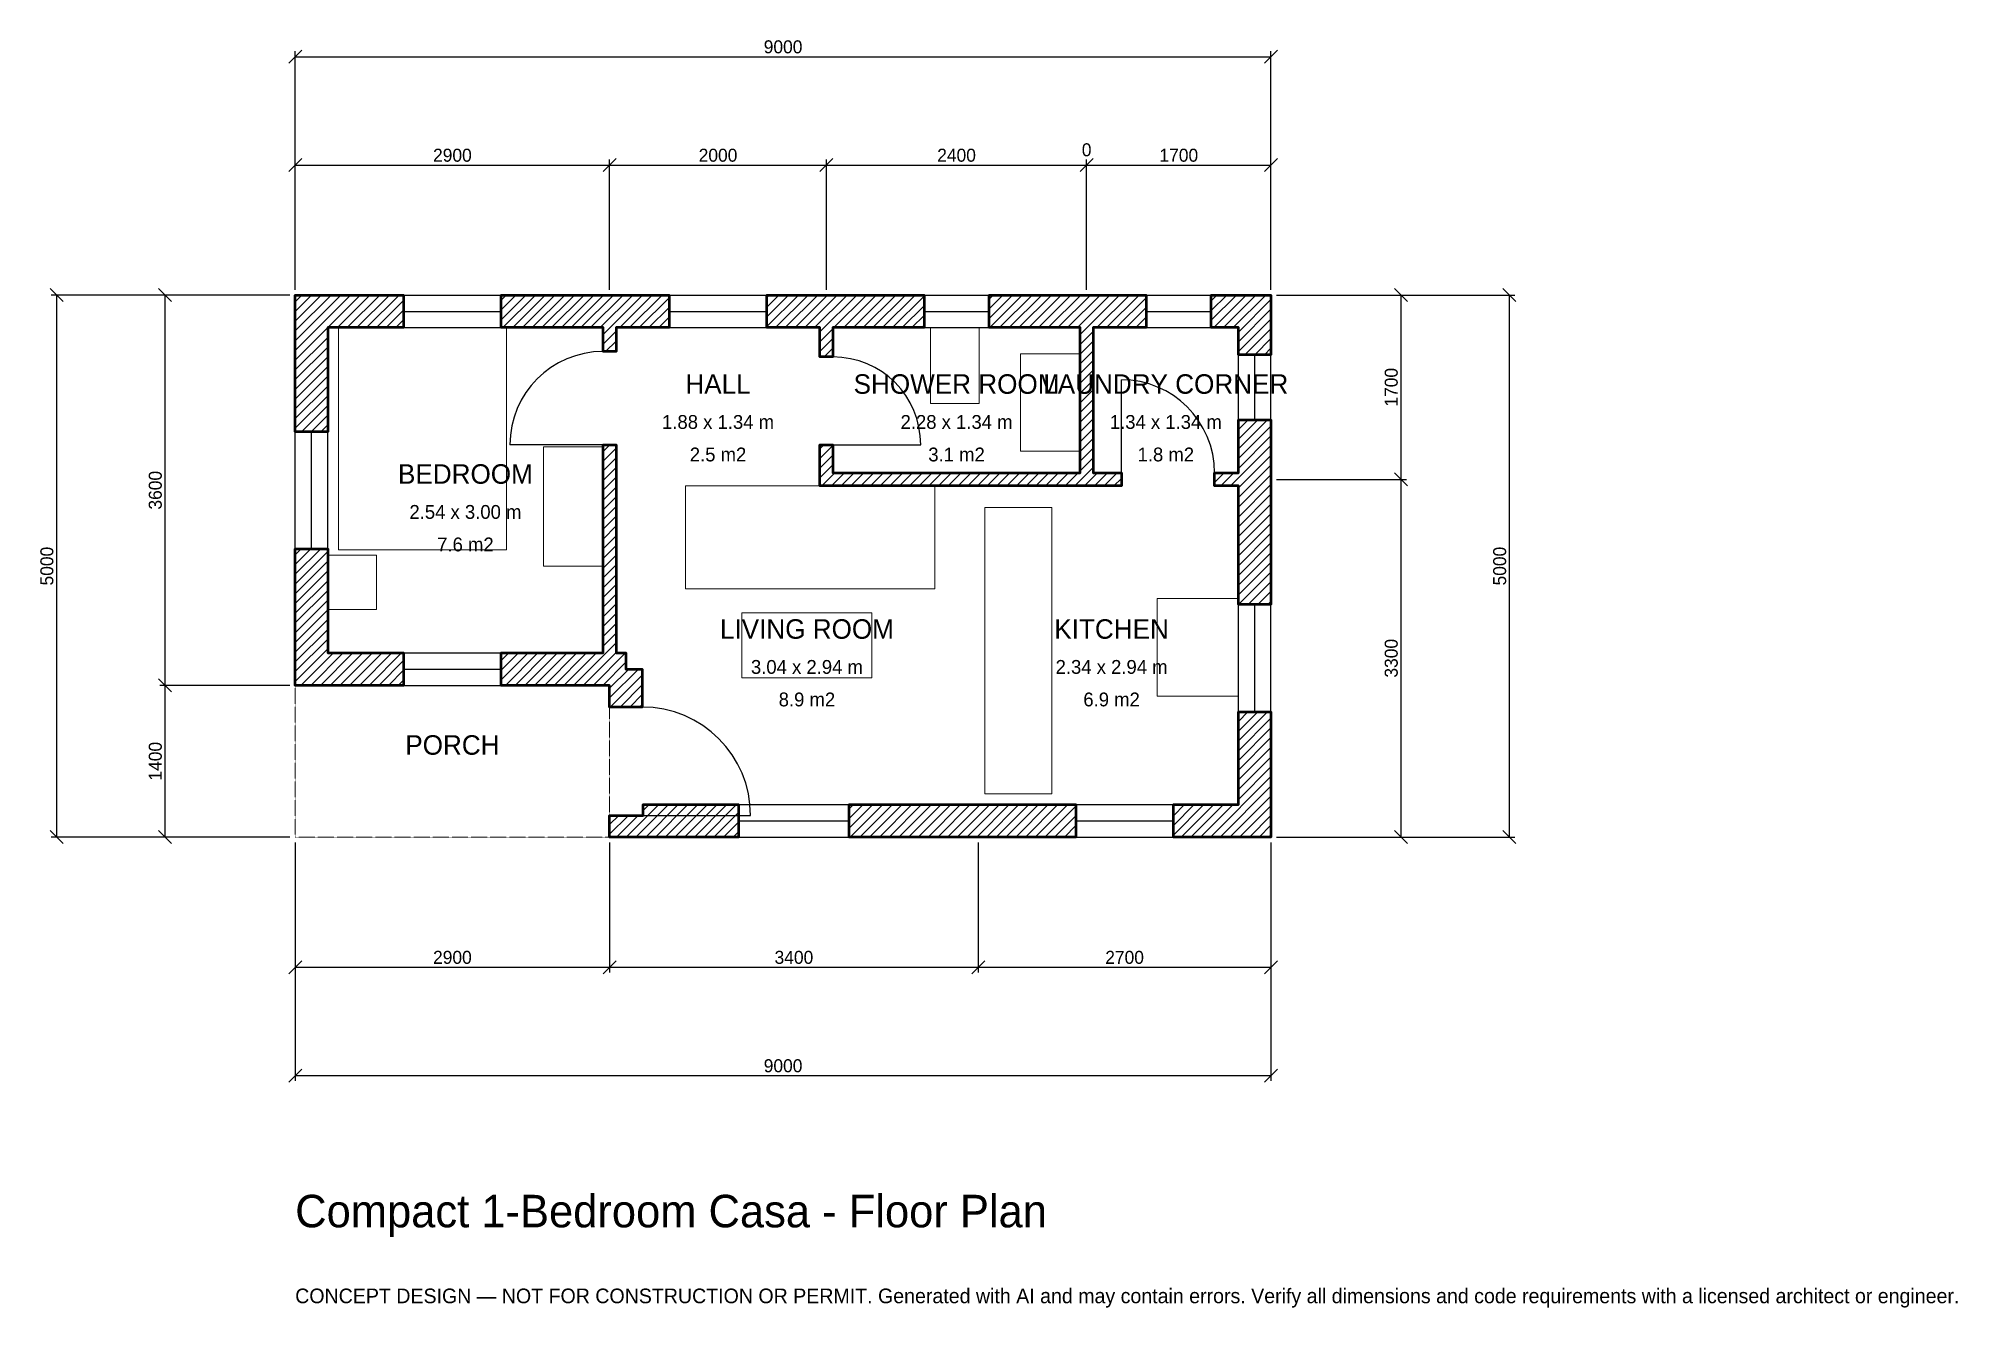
# Model space of a CAD drawing. Header units: millimetres. Extents: x -2369 to 15333, y -4341 to 7369.
import ezdxf
from ezdxf.enums import TextEntityAlignment as Align

# ---------------------------------------------------------------- set-up
doc = ezdxf.new("R2010")
doc.units = ezdxf.units.MM
doc.linetypes.add('DASHED', pattern=[1.524, 1.27, -0.254])
for name, color, linetype, lineweight in [('A-ANNO-DIMS', 1, 'Continuous', 13), ('A-ANNO-TEXT', 7, 'Continuous', 18), ('A-AREA-IDEN', 7, 'Continuous', 18), ('A-DOOR', 2, 'Continuous', 25), ('A-FLOR-FIXT', 9, 'Continuous', 13), ('A-FURN', 9, 'Continuous', 13), ('A-GLAZ', 4, 'Continuous', 25), ('A-SITE-PAVE', 8, 'Continuous', 13), ('A-WALL', 7, 'Continuous', 50), ('A-WALL-PATT', 8, 'Continuous', 13)]:
    doc.layers.add(name, color=color, linetype=linetype, lineweight=lineweight)
doc.dimstyles.new('PLAN', dxfattribs={"dimtxt": 120, "dimasz": 80, "dimexe": 50, "dimexo": 50, "dimgap": 30, "dimtad": 1, "dimdec": 0, "dimtsz": 60, "dimcen": 2.5, "dimclrd": 1, "dimclre": 1, "dimazin": 3, "dimtfac": 1, "dimtmove": 0, "dimatfit": 3})

msp = doc.modelspace()

# ---------------------------------------------------------------- hatches: boundary and pattern name
at = {"layer": 'A-WALL-PATT'}
h = msp.add_hatch(dxfattribs=at)
h.set_pattern_fill('ANSI31', color=8, scale=20)
h.paths.add_polyline_path([(2899.999, 0), (2899.999, 200), (3210, 200), (3210, 300), (4090, 300), (4090, 0), (3200, 0), (3200, -0.001), (2900, -0.001), (2900, 0), (2899.999, 0)])
h.paths.add_polyline_path([(2900, 1340), (2899.999, 1340), (2899.999, 1399.999), (2840, 1399.999), (2840, 1400), (1900, 1400), (1900, 1700), (2840, 1700), (2840, 3240), (2840, 3360), (2840, 3620), (2960, 3620), (2960, 3360), (2960, 3240), (2960, 1700), (3050, 1700), (3050, 1550), (3200, 1550), (3200, 1200), (2900, 1200), (2900, 1340)])
h.paths.add_polyline_path([(300, 1400), (300, 1399.999), (0, 1399.999), (0, 1400), (-0.001, 1400), (-0.001, 1700), (0, 1700), (0, 2660), (300, 2660), (300, 1700), (1000, 1700), (1000, 1400), (300, 1400)])
h.paths.add_polyline_path([(0, 4700), (-0.001, 4700), (-0.001, 5000), (0, 5000), (0, 5000.001), (300, 5000.001), (300, 5000), (1000, 5000), (1000, 4700), (300, 4700), (300, 3740), (0, 3740), (0, 4700)])
h.paths.add_polyline_path([(2750, 5000), (2840, 5000), (2840, 5000.001), (2960, 5000.001), (2960, 5000), (3050, 5000), (3450, 5000), (3450, 4700), (3050, 4700), (2960, 4700), (2960, 4480), (2840, 4480), (2840, 4700), (2750, 4700), (1900, 4700), (1900, 5000), (2750, 5000)])
h.paths.add_polyline_path([(4750, 5000), (4840, 5000), (4840, 5000.001), (4960, 5000.001), (4960, 5000), (5050, 5000), (5800, 5000), (5800, 4700), (5050, 4700), (4960, 4700), (4960, 4430), (4840, 4430), (4840, 4700), (4750, 4700), (4350, 4700), (4350, 5000), (4750, 5000)])
h.paths.add_polyline_path([(7150, 5000), (7240, 5000), (7240, 5000.001), (7360, 5000.001), (7360, 5000), (7450, 5000), (7850, 5000), (7850, 4700), (7450, 4700), (7360, 4700), (7360, 3360), (7620, 3360), (7620, 3240), (7360, 3240), (7240, 3240), (7240, 3240), (6360, 3240), (6240, 3240), (4960, 3240), (4840, 3240), (4840, 3360), (4840, 3620), (4960, 3620), (4960, 3360), (6240, 3360), (6360, 3360), (7240, 3360), (7240, 3360), (7240, 4700), (7150, 4700), (6400, 4700), (6400, 5000), (7150, 5000)])
h.paths.add_polyline_path([(8700, 5000), (8700, 5000.001), (9000, 5000.001), (9000, 5000), (9000.001, 5000), (9000.001, 4700), (9000, 4700), (9000, 4450), (8700, 4450), (8700, 4700), (8450, 4700), (8450, 5000), (8700, 5000)])
h.paths.add_polyline_path([(9000, 3450), (9000, 3360), (9000.001, 3360), (9000.001, 3240), (9000, 3240), (9000, 3150), (9000, 2145), (8700, 2145), (8700, 3150), (8700, 3240), (8480, 3240), (8480, 3360), (8700, 3360), (8700, 3450), (8700, 3850), (9000, 3850), (9000, 3450)])
h.paths.add_polyline_path([(9000, 300), (9000.001, 300), (9000.001, 0), (9000, 0), (9000, -0.001), (8700, -0.001), (8700, 0), (8100, 0), (8100, 300), (8700, 300), (8700, 1155), (9000, 1155), (9000, 300)])
h.paths.add_polyline_path([(6450, 0), (6150, 0), (5110, 0), (5110, 300), (6150, 300), (6450, 300), (7200, 300), (7200, 0), (6450, 0)])

# ---------------------------------------------------------------- linework, layer by layer
at = {"layer": 'A-DOOR'}
for p, q in [((7620, 3360), (7620, 4220)), ((2840, 3620), (1980, 3620)), ((4960, 3620), (5770, 3620)), ((3200, 200), (4200, 200))]:
    msp.add_line(p, q, dxfattribs=at)
for centre, radius, start, end in [((2840, 3620), 860, 90, 180), ((4960, 3620), 810, 0, 90), ((7620, 3360), 860, 0, 90), ((3200, 200), 1000, 0, 90)]:
    msp.add_arc(centre, radius, start, end, dxfattribs=at)
at = {"layer": 'A-FLOR-FIXT'}
for points in [[(5860, 4000), (6310, 4000), (6310, 4700), (5860, 4700)], [(6690, 3560), (7240, 3560), (7240, 4460), (6690, 4460)], [(6360, 400), (6980, 400), (6980, 3040), (6360, 3040)]]:
    msp.add_lwpolyline(points, close=True, dxfattribs=at)
at = {"layer": 'A-FURN'}
for points in [[(400, 2650), (1950, 2650), (1950, 4700), (400, 4700)], [(2290, 2500), (2840, 2500), (2840, 3600), (2290, 3600)], [(3600, 2290), (5900, 2290), (5900, 3240), (3600, 3240)], [(300, 2100), (750, 2100), (750, 2600), (300, 2600)], [(7950, 1300), (8700, 1300), (8700, 2200), (7950, 2200)], [(4120, 1470), (5320, 1470), (5320, 2070), (4120, 2070)]]:
    msp.add_lwpolyline(points, close=True, dxfattribs=at)
at = {"layer": 'A-GLAZ'}
for p, q in [((1000, 5000), (1900, 5000)), ((3450, 5000), (4350, 5000)), ((5800, 5000), (6400, 5000)), ((7850, 5000), (8450, 5000)), ((1000, 4850), (1900, 4850)), ((3450, 4850), (4350, 4850)), ((5800, 4850), (6400, 4850)), ((7850, 4850), (8450, 4850)), ((1000, 4700), (1900, 4700)), ((3450, 4700), (4350, 4700)), ((5800, 4700), (6400, 4700)), ((7850, 4700), (8450, 4700)), ((8700, 3850), (8700, 4450)), ((8850, 3850), (8850, 4450)), ((9000, 3850), (9000, 4450)), ((0, 2660), (0, 3740)), ((150, 2660), (150, 3740)), ((300, 2660), (300, 3740)), ((8700, 1155), (8700, 2145)), ((8850, 1155), (8850, 2145)), ((9000, 1155), (9000, 2145)), ((1000, 1700), (1900, 1700)), ((1000, 1550), (1900, 1550)), ((1000, 1400), (1900, 1400)), ((4090, 300), (5110, 300)), ((7200, 300), (8100, 300)), ((4090, 150), (5110, 150)), ((4090, 0), (5110, 0)), ((7200, 150), (8100, 150)), ((7200, 0), (8100, 0))]:
    msp.add_line(p, q, dxfattribs=at)
at = {"layer": 'A-SITE-PAVE', "linetype": 'DASHED'}
msp.add_lwpolyline([(0, 0), (2900, 0), (2900, 1400), (0, 1400)], close=True, dxfattribs=at)
at = {"layer": 'A-WALL'}
for points in [[(0, 4700), (-0.001, 4700), (-0.001, 5000), (0, 5000), (0, 5000.001), (300, 5000.001), (300, 5000), (1000, 5000), (1000, 4700), (300, 4700), (300, 3740), (0, 3740), (0, 4700)], [(2750, 5000), (2840, 5000), (2840, 5000.001), (2960, 5000.001), (2960, 5000), (3050, 5000), (3450, 5000), (3450, 4700), (3050, 4700), (2960, 4700), (2960, 4480), (2840, 4480), (2840, 4700), (2750, 4700), (1900, 4700), (1900, 5000), (2750, 5000)], [(4750, 5000), (4840, 5000), (4840, 5000.001), (4960, 5000.001), (4960, 5000), (5050, 5000), (5800, 5000), (5800, 4700), (5050, 4700), (4960, 4700), (4960, 4430), (4840, 4430), (4840, 4700), (4750, 4700), (4350, 4700), (4350, 5000), (4750, 5000)], [(7150, 5000), (7240, 5000), (7240, 5000.001), (7360, 5000.001), (7360, 5000), (7450, 5000), (7850, 5000), (7850, 4700), (7450, 4700), (7360, 4700), (7360, 3360), (7620, 3360), (7620, 3240), (7360, 3240), (7240, 3240), (7240, 3240), (6360, 3240), (6240, 3240), (4960, 3240), (4840, 3240), (4840, 3360), (4840, 3620), (4960, 3620), (4960, 3360), (6240, 3360), (6360, 3360), (7240, 3360), (7240, 3360), (7240, 4700), (7150, 4700), (6400, 4700), (6400, 5000), (7150, 5000)], [(8700, 5000), (8700, 5000.001), (9000, 5000.001), (9000, 5000), (9000.001, 5000), (9000.001, 4700), (9000, 4700), (9000, 4450), (8700, 4450), (8700, 4700), (8450, 4700), (8450, 5000), (8700, 5000)], [(9000, 3450), (9000, 3360), (9000.001, 3360), (9000.001, 3240), (9000, 3240), (9000, 3150), (9000, 2145), (8700, 2145), (8700, 3150), (8700, 3240), (8480, 3240), (8480, 3360), (8700, 3360), (8700, 3450), (8700, 3850), (9000, 3850), (9000, 3450)], [(2900, 1340), (2899.999, 1340), (2899.999, 1399.999), (2840, 1399.999), (2840, 1400), (1900, 1400), (1900, 1700), (2840, 1700), (2840, 3240), (2840, 3360), (2840, 3620), (2960, 3620), (2960, 3360), (2960, 3240), (2960, 1700), (3050, 1700), (3050, 1550), (3200, 1550), (3200, 1200), (2900, 1200), (2900, 1340)], [(300, 1400), (300, 1399.999), (0, 1399.999), (0, 1400), (-0.001, 1400), (-0.001, 1700), (0, 1700), (0, 2660), (300, 2660), (300, 1700), (1000, 1700), (1000, 1400), (300, 1400)], [(9000, 300), (9000.001, 300), (9000.001, 0), (9000, 0), (9000, -0.001), (8700, -0.001), (8700, 0), (8100, 0), (8100, 300), (8700, 300), (8700, 1155), (9000, 1155), (9000, 300)], [(2899.999, 0), (2899.999, 200), (3210, 200), (3210, 300), (4090, 300), (4090, 0), (3200, 0), (3200, -0.001), (2900, -0.001), (2900, 0), (2899.999, 0)], [(6450, 0), (6150, 0), (5110, 0), (5110, 300), (6150, 300), (6450, 300), (7200, 300), (7200, 0), (6450, 0)]]:
    msp.add_lwpolyline(points, close=True, dxfattribs=at)

# ---------------------------------------------------------------- texts
at = {"layer": 'A-ANNO-TEXT'}
for s, height, p in [('Compact 1-Bedroom Casa - Floor Plan', 300, (0, -3600)), ('CONCEPT DESIGN — NOT FOR CONSTRUCTION OR PERMIT. Generated with AI and may contain errors. Verify all dimensions and code requirements with a licensed architect or engineer.', 135, (0, -4300))]:
    msp.add_text(s, height=height, dxfattribs=at).set_placement(p)
at = {"layer": 'A-AREA-IDEN'}
for s, height, p in [('HALL', 180, (3900, 4180)), ('SHOWER ROOM', 180, (6100, 4180)), ('LAUNDRY CORNER', 180, (8030, 4180)), ('1.88 x 1.34 m', 127.5, (3900, 3830)), ('2.28 x 1.34 m', 127.5, (6100, 3830)), ('1.34 x 1.34 m', 127.5, (8030, 3830)), ('2.5 m2', 127.5, (3900, 3530)), ('3.1 m2', 127.5, (6100, 3530)), ('1.8 m2', 127.5, (8030, 3530)), ('BEDROOM', 180, (1570, 3350)), ('2.54 x 3.00 m', 127.5, (1570, 3000)), ('7.6 m2', 127.5, (1570, 2700)), ('LIVING ROOM', 180, (4720, 1920)), ('KITCHEN', 180, (7530, 1920)), ('3.04 x 2.94 m', 127.5, (4720, 1570)), ('2.34 x 2.94 m', 127.5, (7530, 1570)), ('8.9 m2', 127.5, (4720, 1270)), ('6.9 m2', 127.5, (7530, 1270)), ('PORCH', 180, (1450, 850))]:
    msp.add_text(s, height=height, dxfattribs=at).set_placement(p, align=Align.MIDDLE_CENTER)

# ---------------------------------------------------------------- dimensions: what is measured, and where the dimension line sits
at = {"layer": 'A-ANNO-DIMS'}
for base, p1, p2, text in [((0, 7200), (0, 5000), (9000, 5000), '9000'), ((7300, 6200), (7300, 5000), (7300, 5000), '0'), ((0, 6200), (0, 5000), (2900, 5000), '2900'), ((2900, 6200), (2900, 5000), (4900, 5000), '2000'), ((4900, 6200), (4900, 5000), (7300, 5000), '2400'), ((7300, 6200), (7300, 5000), (9000, 5000), '1700'), ((0, -1200), (0, 0), (2900, 0), '2900'), ((0, -2200), (0, 0), (9000, 0), '9000'), ((2900, -1200), (2900, 0), (6300, 0), '3400'), ((6300, -1200), (6300, 0), (9000, 0), '2700')]:
    msp.add_linear_dim(base=base, p1=p1, p2=p2, text=text, dimstyle='PLAN', dxfattribs=at).render()
for base, p1, p2, text in [((-2200, 0), (0, 0), (0, 5000), '5000'), ((-1200, 1400), (0, 1400), (0, 5000), '3600'), ((10200, 3300), (9000, 3300), (9000, 5000), '1700'), ((11200, 0), (9000, 0), (9000, 5000), '5000'), ((10200, 0), (9000, 0), (9000, 3300), '3300'), ((-1200, 0), (0, 0), (0, 1400), '1400')]:
    msp.add_linear_dim(base=base, p1=p1, p2=p2, angle=90, text=text, dimstyle='PLAN', dxfattribs=at).render()

doc.saveas('drawing.dxf')
